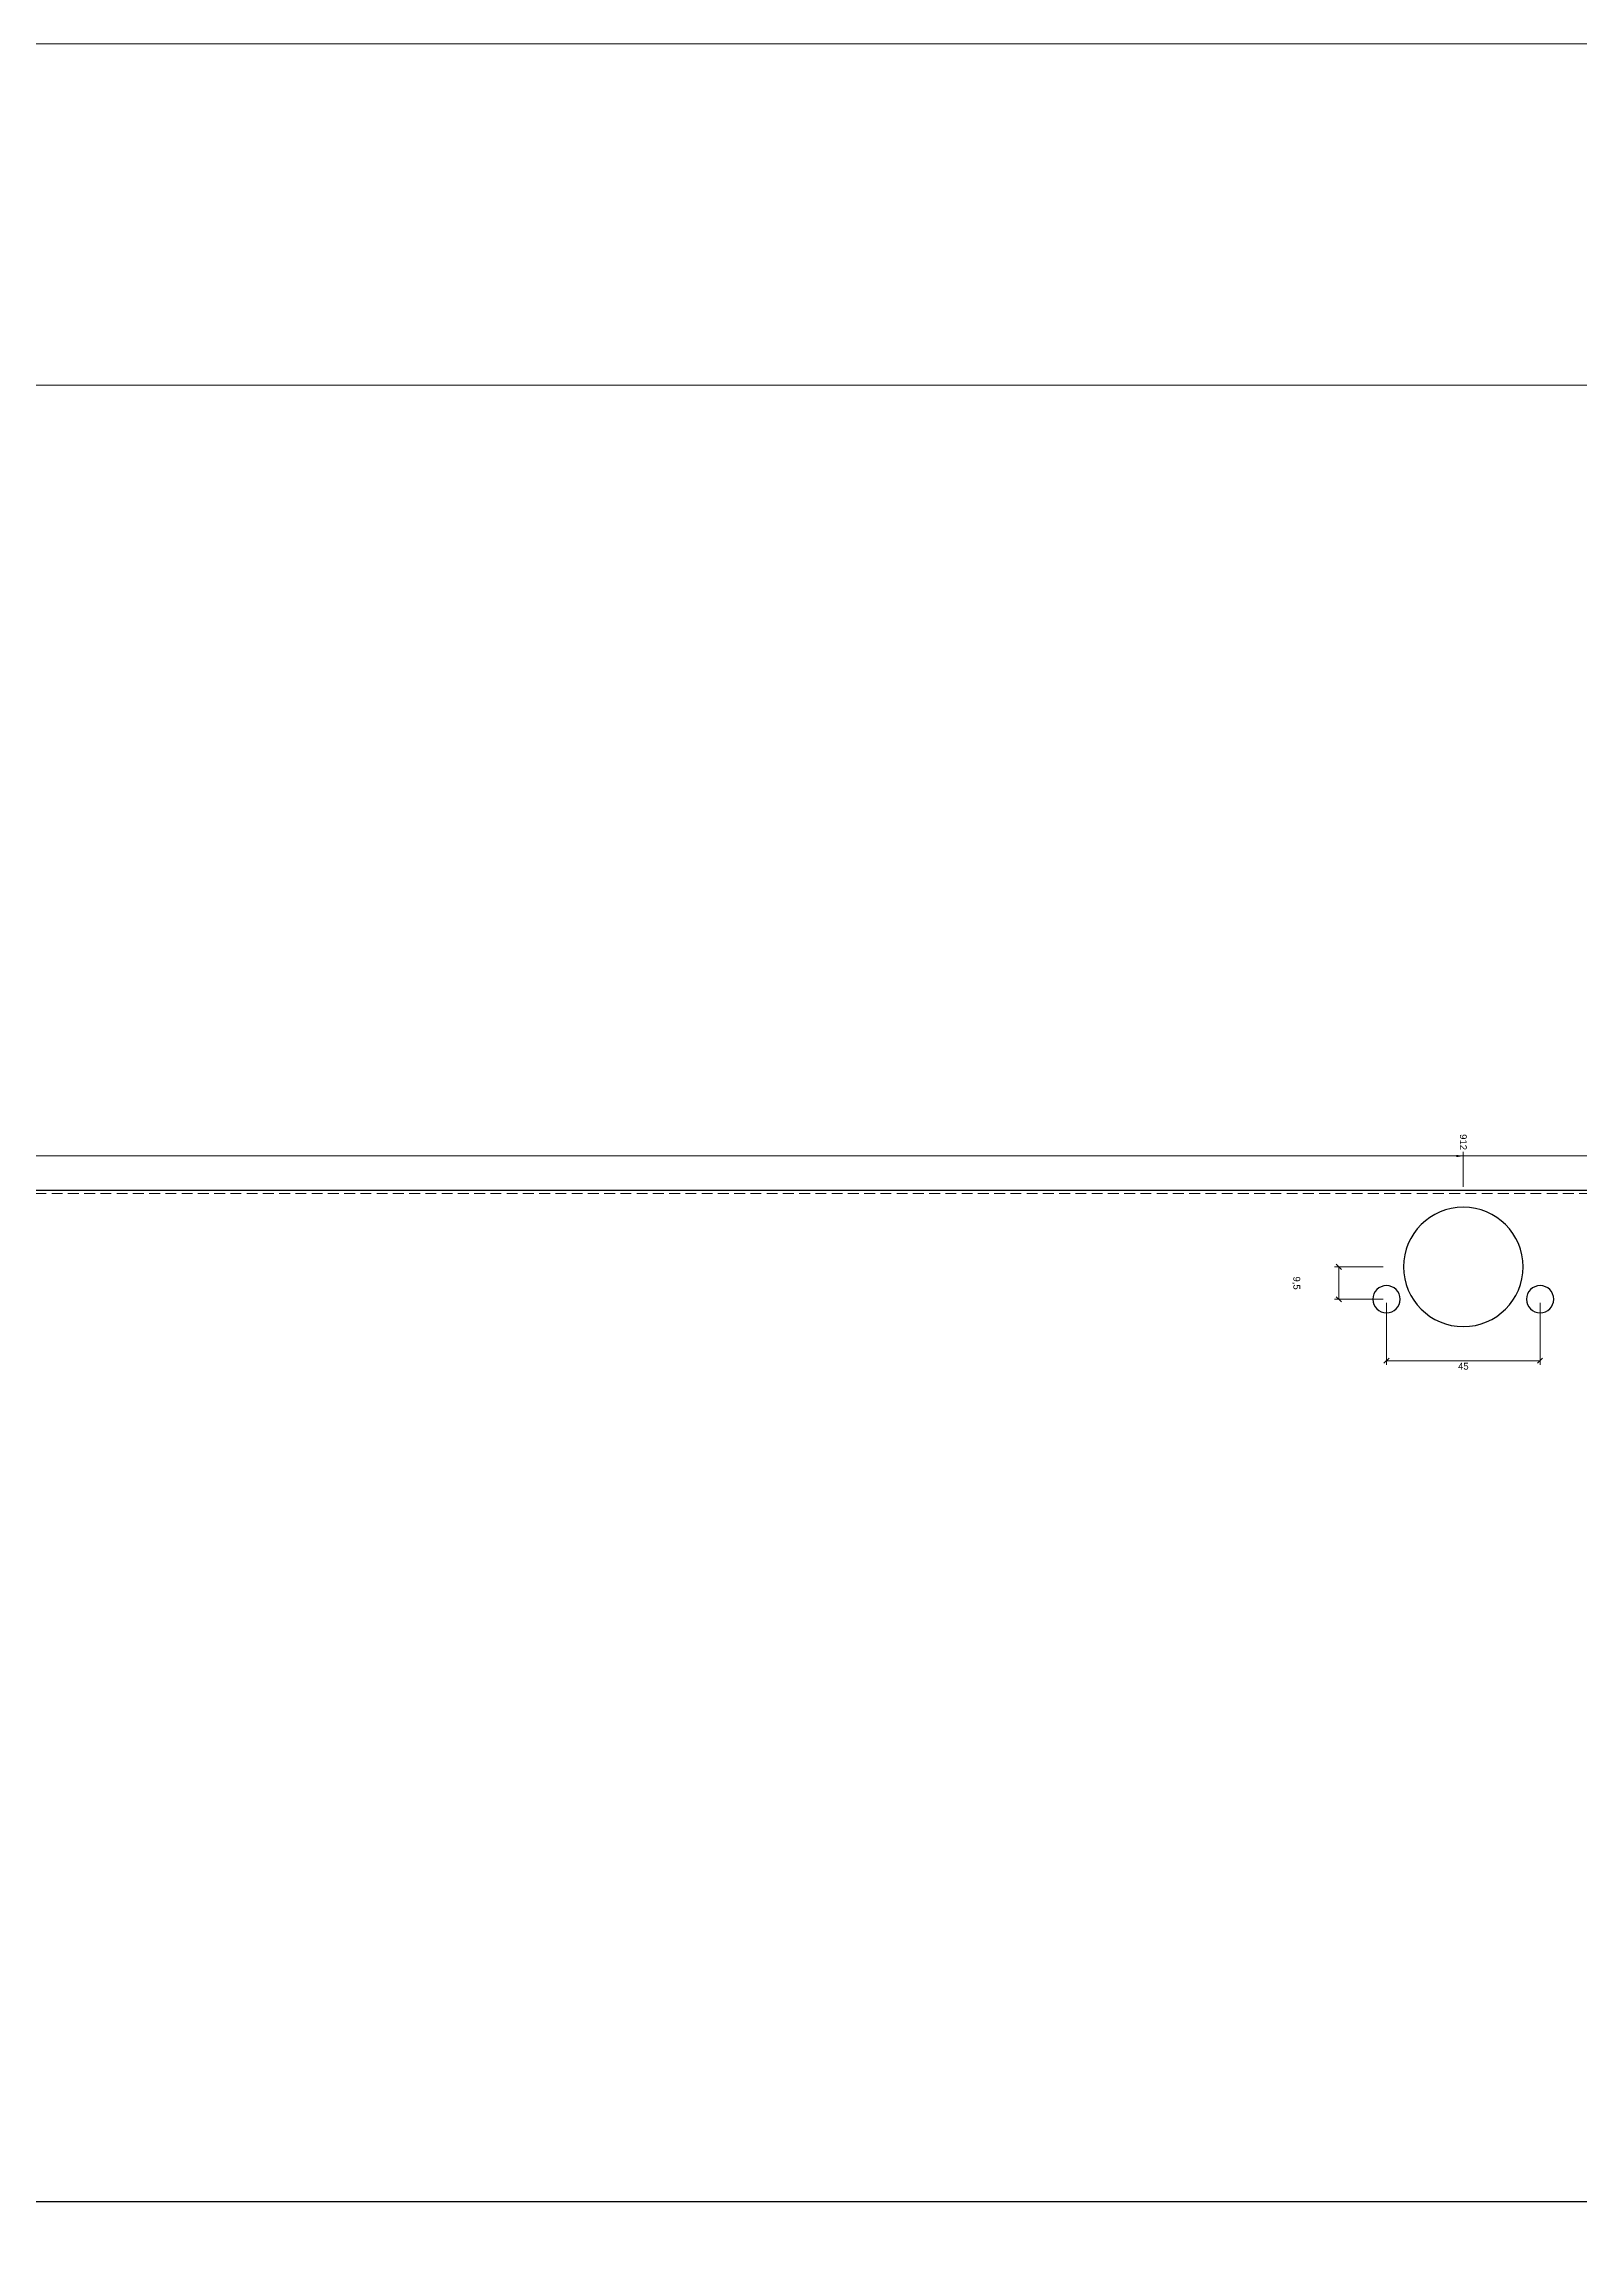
# Paper-space layout 'Door2' of a CAD drawing. Header units: millimetres. Extents: x -4 to 1481, y -4 to 1046.
# Drawn here: x 739 to 1188, y 402 to 1046 of the extents above; entities that cross this region are included whole.
import ezdxf

# ---------------------------------------------------------------- set-up
doc = ezdxf.new("R2010")
doc.units = ezdxf.units.MM
doc.linetypes.add('HIDDEN2', pattern=[4.7625, 3.175, -1.5875])
doc.layers.get('0').update_dxf_attribs({"true_color": 0xc2c2ced6})
doc.layers.add('New project_cabinet-001_Door2_View from above', color=1, linetype='Continuous', true_color=0xc2ff0000)
doc.layers.add('TitleBlock', color=7, linetype='Continuous')
doc.styles.add('Blum_Dimension', font='arial.ttf', dxfattribs={"height": 2})
doc.dimstyles.new('Blum_Chain', dxfattribs={"dimtxt": 2, "dimasz": 2, "dimexe": 1.25, "dimexo": 1, "dimtad": 0, "dimjust": 4, "dimtih": 1, "dimtoh": 1, "dimtxsty": 'Blum_Dimension', "dimblk1": 'DOTSMALL', "dimsah": 1, "dimcen": 2, "dimadec": 0, "dimazin": 2, "dimtfac": 1, "dimtix": 1, "dimtmove": 0, "dimatfit": 3, "dimldrblk": 'OBLIQUE', "dimfxl": 1, "dimlwd": 5, "dimlwe": 5, "dimarcsym": 0})
doc.dimstyles.new('Blum_Default', dxfattribs={"dimtxt": 2, "dimasz": 1.5, "dimexe": 1.25, "dimexo": 1, "dimtad": 1, "dimtxsty": 'Blum_Dimension', "dimblk": 'OBLIQUE', "dimcen": 2, "dimadec": 0, "dimazin": 2, "dimtfac": 1, "dimtix": 1, "dimtmove": 0, "dimatfit": 3, "dimfxl": 1, "dimlwd": 5, "dimlwe": 5, "dimarcsym": 0})

# ---------------------------------------------------------------- blocks, each defined once
blk = doc.blocks.new('TitleBlock_Door2')
at = {"layer": 'TitleBlock', "lineweight": 0}
for points in [[(-0.79, -0.79, 0), (-0.79, 209.21, 0), (296.21, 209.21, 0), (296.21, -0.79, 0)], [(9.21, 9.21, 0), (9.21, 189.21, 0), (286.21, 189.21, 0), (286.21, 9.21, 0)]]:
    blk.add_polyline3d(points, close=True, dxfattribs=at)
blk = doc.blocks.new('_DotSmall')
at = {"color": 0, "linetype": 'ByBlock', "const_width": 0.5}
blk.add_lwpolyline([(-0.0625, 0, 1), (0.0625, 0, 1)], format="xyb", close=True, dxfattribs=at)
blk = doc.blocks.new('*D547')
at = {"layer": 'Defpoints', "color": 0, "lineweight": 0}
for p in [(1154.53, 720.08), (242.53, 710.08), (1154.53, 710.08)]:
    blk.add_point(p, dxfattribs=at)
at = {"layer": 'New project_cabinet-001_Door2_View from above', "color": 0, "lineweight": 5}
for p, q in [((242.53, 711.08), (242.53, 721.33)), ((1154.53, 711.08), (1154.53, 721.33)), ((242.53, 720.08), (1152.53, 720.08))]:
    blk.add_line(p, q, dxfattribs=at)
at = {"layer": 'New project_cabinet-001_Door2_View from above', "color": 0, "lineweight": 0}
blk.add_solid([(1152.53, 719.74), (1152.53, 720.41), (1154.53, 720.08)], dxfattribs=at)
at = {"layer": 'New project_cabinet-001_Door2_View from above', "color": 0, "lineweight": 5, "xscale": 2, "yscale": 2, "zscale": 2, "rotation": 180}
blk.add_blockref('_DotSmall', (242.53, 720.08), dxfattribs=at)
at = {"layer": 'New project_cabinet-001_Door2_View from above', "color": 0, "lineweight": 0, "insert": (1154.53, 724.15), "char_height": 2, "attachment_point": 5, "rotation": 270, "style": 'Blum_Dimension'}
blk.add_mtext('912', dxfattribs=at)
blk = doc.blocks.new('_Oblique')
at = {"color": 0, "linetype": 'ByBlock', "lineweight": -2}
blk.add_line((-0.5, -0.5), (0.5, 0.5), dxfattribs=at)
blk = doc.blocks.new('*D550')
at = {"layer": 'Defpoints', "color": 0, "lineweight": 0}
for p in [(1234.53, 720.08), (242.53, 710.08), (1234.53, 710.08)]:
    blk.add_point(p, dxfattribs=at)
at = {"layer": 'New project_cabinet-001_Door2_View from above', "color": 0, "lineweight": 5}
for p, q in [((242.53, 711.08), (242.53, 721.33)), ((1234.53, 711.08), (1234.53, 721.33)), ((242.53, 720.08), (1232.53, 720.08))]:
    blk.add_line(p, q, dxfattribs=at)
at = {"layer": 'New project_cabinet-001_Door2_View from above', "color": 0, "lineweight": 0}
blk.add_solid([(1232.53, 719.74), (1232.53, 720.41), (1234.53, 720.08)], dxfattribs=at)
at = {"layer": 'New project_cabinet-001_Door2_View from above', "color": 0, "lineweight": 5, "xscale": 2, "yscale": 2, "zscale": 2, "rotation": 180}
blk.add_blockref('_DotSmall', (242.53, 720.08), dxfattribs=at)
at = {"layer": 'New project_cabinet-001_Door2_View from above', "color": 0, "lineweight": 0, "insert": (1234.53, 724.15), "char_height": 2, "attachment_point": 5, "rotation": 270, "style": 'Blum_Dimension'}
blk.add_mtext('992', dxfattribs=at)
blk = doc.blocks.new('*D556')
at = {"layer": 'Defpoints', "color": 0, "lineweight": 0}
for p in [(1118.03, 687.58), (1132.03, 687.58), (1132.03, 678.08)]:
    blk.add_point(p, dxfattribs=at)
at = {"layer": 'New project_cabinet-001_Door2_View from above', "color": 0, "lineweight": 5}
for p, q in [((1131.03, 687.58), (1116.78, 687.58)), ((1118.03, 678.08), (1118.03, 687.58)), ((1131.03, 678.08), (1116.78, 678.08))]:
    blk.add_line(p, q, dxfattribs=at)
at = {"layer": 'New project_cabinet-001_Door2_View from above', "color": 0, "lineweight": 5, "xscale": 1.5, "yscale": 1.5, "zscale": 1.5}
for p, rotation in [((1118.03, 687.58), 90), ((1118.03, 678.08), 270)]:
    blk.add_blockref('_Oblique', p, dxfattribs=dict(at, rotation=rotation))
at = {"layer": 'New project_cabinet-001_Door2_View from above', "color": 0, "lineweight": 0, "insert": (1105.53, 682.83), "char_height": 2, "attachment_point": 5, "rotation": 270, "style": 'Blum_Dimension'}
blk.add_mtext('9,5', dxfattribs=at)
blk = doc.blocks.new('*D559')
at = {"layer": 'Defpoints', "color": 0, "lineweight": 0}
for p in [(1132.03, 678.08), (1177.03, 678.08), (1177.03, 660.08)]:
    blk.add_point(p, dxfattribs=at)
at = {"layer": 'New project_cabinet-001_Door2_View from above', "color": 0, "lineweight": 5}
for p, q in [((1132.03, 677.08), (1132.03, 658.83)), ((1177.03, 677.08), (1177.03, 658.83)), ((1132.03, 660.08), (1177.03, 660.08))]:
    blk.add_line(p, q, dxfattribs=at)
at = {"layer": 'New project_cabinet-001_Door2_View from above', "color": 0, "lineweight": 5, "xscale": 1.5, "yscale": 1.5, "zscale": 1.5, "rotation": 180}
blk.add_blockref('_Oblique', (1132.03, 660.08), dxfattribs=at)
at = {"layer": 'New project_cabinet-001_Door2_View from above', "color": 0, "lineweight": 5, "xscale": 1.5, "yscale": 1.5, "zscale": 1.5}
blk.add_blockref('_Oblique', (1177.03, 660.08), dxfattribs=at)
at = {"layer": 'New project_cabinet-001_Door2_View from above', "color": 0, "lineweight": 0, "insert": (1154.53, 658.44), "char_height": 2, "attachment_point": 5, "style": 'Blum_Dimension'}
blk.add_mtext('45', dxfattribs=at)

psp = doc.layouts.new('Door2')

# ---------------------------------------------------------------- linework, layer by layer
at = {"linetype": 'Continuous', "lineweight": 30}
for p, q in [((242.531, 710.078), (1234.531, 710.078)), ((1234.531, 413.578), (242.531, 413.578))]:
    psp.add_line(p, q, dxfattribs=at)
at = {"linetype": 'HIDDEN2', "lineweight": 5}
psp.add_line((1234.531, 709.078), (242.531, 709.078), dxfattribs=at)
at = {"linetype": 'Continuous', "lineweight": 30, "extrusion": (0, 0, -1)}
for centre, radius in [((-1154.531, 687.578), 17.5), ((-1132.031, 678.078), 4), ((-1177.031, 678.078), 4)]:
    psp.add_circle(centre, radius, dxfattribs=at)

# ---------------------------------------------------------------- block references
at = {"lineweight": 0, "xscale": 5, "yscale": 5, "zscale": 5}
psp.add_blockref('TitleBlock_Door2', (0, 0), dxfattribs=at)

# ---------------------------------------------------------------- dimensions: what is measured, and where the dimension line sits
at = {"layer": 'New project_cabinet-001_Door2_View from above', "lineweight": 0}
for base, p1, p2, dimstyle, override, picture, middle in [((1154.531, 720.078), (242.531, 710.078), (1154.531, 710.078), 'Blum_Chain', {"dimscale": 0}, '*D547', (1154.531, 724.152)), ((1234.531, 720.078), (242.531, 710.078), (1234.531, 710.078), 'Blum_Chain', {"dimscale": 0}, '*D550', (1234.531, 724.152)), ((1177.031, 660.078), (1132.031, 678.078), (1177.031, 678.078), 'Blum_Default', {"dimscale": 0, "dimtad": 4}, '*D559', (1154.531, 658.436))]:
    dim = psp.add_linear_dim(base=base, p1=p1, p2=p2, dimstyle=dimstyle, override=override, dxfattribs=at)
    dim.commit()
    dim.dimension.update_dxf_attribs({"geometry": picture, "text_midpoint": middle})
dim = psp.add_linear_dim(base=(1118.031, 687.578), p1=(1132.031, 678.078), p2=(1132.031, 687.578), angle=90, dimstyle='Blum_Default', override={"dimscale": 0, "dimtad": 4, "dimtmove": 2}, dxfattribs=at)
dim.commit()
dim.dimension.update_dxf_attribs({"geometry": '*D556', "text_midpoint": (1105.531, 682.828), "dimtype": 160})

doc.saveas('drawing.dxf')
